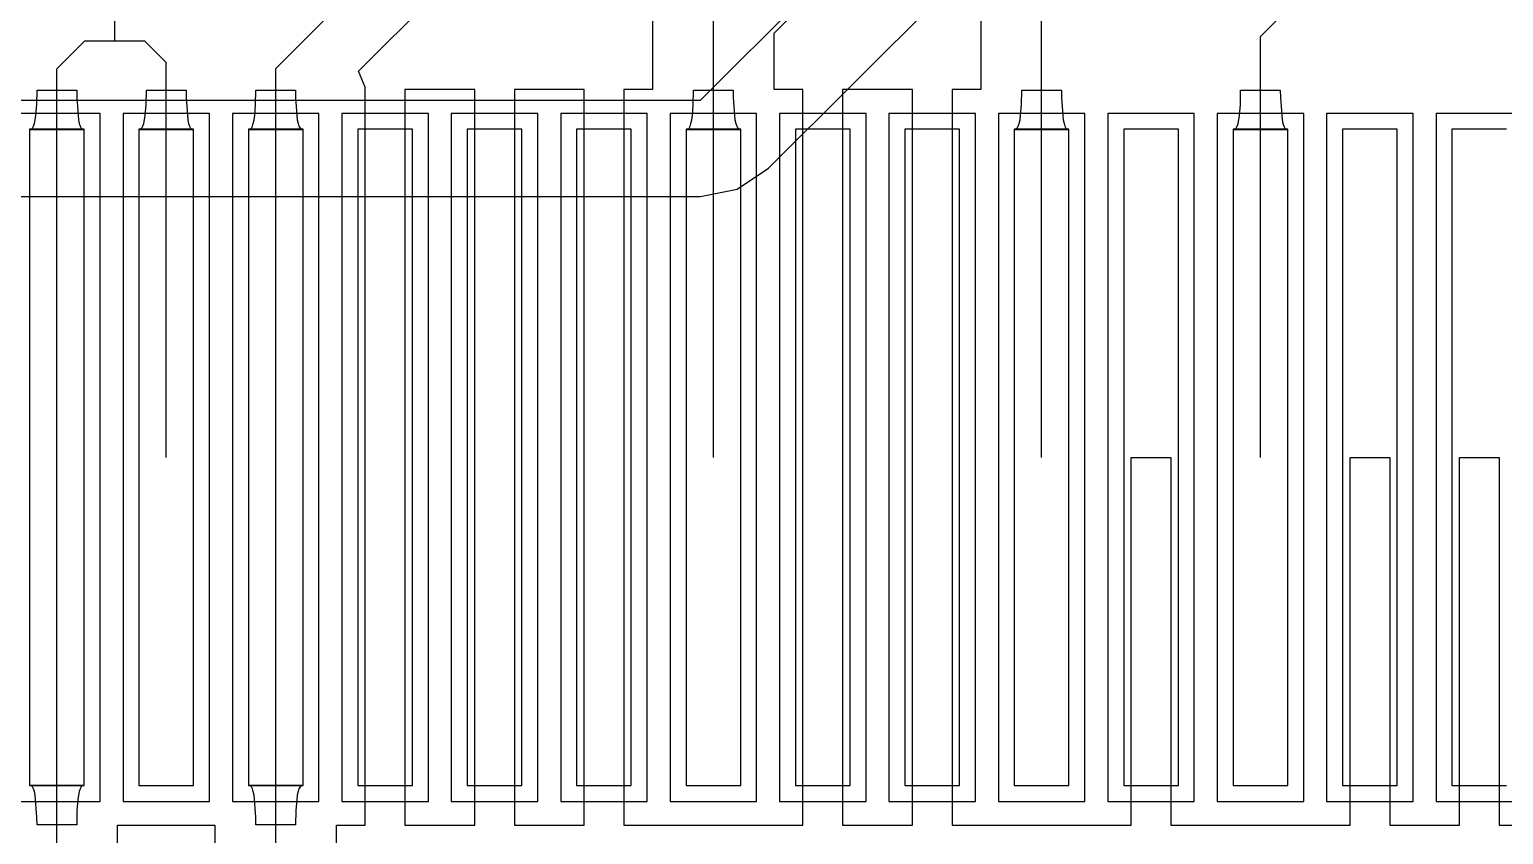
# Model space of a CAD drawing. Header units: millimetres. Extents: x 75.2 to 114.1, y 58.8 to 103.8.
# Drawn here: x 91.34 to 100.77, y 74.55 to 79.7 of the extents above; entities that cross this region are included whole.
import ezdxf

# ---------------------------------------------------------------- set-up
doc = ezdxf.new("R2010")
doc.units = ezdxf.units.MM
for name, color, linetype in [('BottomLayer', 5, 'Continuous'), ('TopLayer', 1, 'Continuous'), ('TopPaste', 8, 'Continuous'), ('TopSolder', 216, 'Continuous')]:
    doc.layers.add(name, color=color, linetype=linetype)

# ---------------------------------------------------------------- blocks, each defined once
blk = doc.blocks.new('SSH1106_B_2')
at = {"layer": 'TopLayer'}
for p, q in [((-2.9962, -2.096), (-3.3462, -2.096)), ((-2.9962, -6.296), (-2.9962, -2.096)), ((-2.6462, -2.096), (-2.6462, -6.296)), ((-2.2962, -2.096), (-2.6462, -2.096)), ((-2.2962, -6.296), (-2.2962, -2.096)), ((-1.9462, -2.096), (-1.9462, -6.296)), ((-1.5962, -2.096), (-1.9462, -2.096)), ((-1.5962, -6.296), (-1.5962, -2.096)), ((-1.2462, -2.096), (-1.2462, -6.296)), ((-0.8962, -2.096), (-1.2462, -2.096)), ((-0.8962, -6.296), (-0.8962, -2.096)), ((-0.5462, -2.096), (-0.5462, -6.296)), ((-0.1962, -2.096), (-0.5462, -2.096)), ((-0.1962, -6.296), (-0.1962, -2.096)), ((0.1538, -2.096), (0.1538, -6.296)), ((0.5038, -2.096), (0.1538, -2.096)), ((0.5038, -6.296), (0.5038, -2.096)), ((0.8538, -2.096), (0.8538, -6.296)), ((1.2038, -2.096), (0.8538, -2.096)), ((1.2038, -6.296), (1.2038, -2.096)), ((1.5538, -2.096), (1.5538, -6.296)), ((1.9038, -2.096), (1.5538, -2.096)), ((1.9038, -6.296), (1.9038, -2.096)), ((2.2538, -2.096), (2.2538, -6.296)), ((2.6038, -2.096), (2.2538, -2.096)), ((2.6038, -6.296), (2.6038, -2.096)), ((2.9538, -2.096), (2.9538, -6.296)), ((3.3038, -2.096), (2.9538, -2.096)), ((3.3038, -6.296), (3.3038, -2.096)), ((3.6538, -2.096), (3.6538, -6.296)), ((4.0038, -2.096), (3.6538, -2.096)), ((4.0038, -6.296), (4.0038, -2.096)), ((4.3538, -2.096), (4.3538, -6.296)), ((4.7038, -2.096), (4.3538, -2.096)), ((4.7038, -6.296), (4.7038, -2.096)), ((5.0538, -2.096), (5.0538, -6.296)), ((5.4038, -2.096), (5.0538, -2.096)), ((5.4038, -6.296), (5.4038, -2.096)), ((5.7538, -2.096), (5.7538, -6.296)), ((6.1038, -2.096), (5.7538, -2.096)), ((6.1038, -6.296), (6.1038, -2.096)), ((-3.3462, -6.296), (-2.9962, -6.296)), ((-2.6462, -6.296), (-2.2962, -6.296)), ((-1.9462, -6.296), (-1.5962, -6.296)), ((-1.2462, -6.296), (-0.8962, -6.296)), ((-0.5462, -6.296), (-0.1962, -6.296)), ((0.1538, -6.296), (0.5038, -6.296)), ((0.8538, -6.296), (1.2038, -6.296)), ((1.5538, -6.296), (1.9038, -6.296)), ((2.2538, -6.296), (2.6038, -6.296)), ((2.9538, -6.296), (3.3038, -6.296)), ((3.6538, -6.296), (4.0038, -6.296)), ((4.3538, -6.296), (4.7038, -6.296)), ((5.0538, -6.296), (5.4038, -6.296)), ((5.7538, -6.296), (6.1038, -6.296))]:
    blk.add_line(p, q, dxfattribs=at)
at = {"layer": 'TopPaste'}
for p, q in [((-2.9962, -2.096), (-3.3462, -2.096)), ((-2.9962, -6.296), (-2.9962, -2.096)), ((-2.6462, -2.096), (-2.6462, -6.296)), ((-2.2962, -2.096), (-2.6462, -2.096)), ((-2.2962, -6.296), (-2.2962, -2.096)), ((-1.9462, -2.096), (-1.9462, -6.296)), ((-1.5962, -2.096), (-1.9462, -2.096)), ((-1.5962, -6.296), (-1.5962, -2.096)), ((-1.2462, -2.096), (-1.2462, -6.296)), ((-0.8962, -2.096), (-1.2462, -2.096)), ((-0.8962, -6.296), (-0.8962, -2.096)), ((-0.5462, -2.096), (-0.5462, -6.296)), ((-0.1962, -2.096), (-0.5462, -2.096)), ((-0.1962, -6.296), (-0.1962, -2.096)), ((0.1538, -2.096), (0.1538, -6.296)), ((0.5038, -2.096), (0.1538, -2.096)), ((0.5038, -6.296), (0.5038, -2.096)), ((0.8538, -2.096), (0.8538, -6.296)), ((1.2038, -2.096), (0.8538, -2.096)), ((1.2038, -6.296), (1.2038, -2.096)), ((1.5538, -2.096), (1.5538, -6.296)), ((1.9038, -2.096), (1.5538, -2.096)), ((1.9038, -6.296), (1.9038, -2.096)), ((2.2538, -2.096), (2.2538, -6.296)), ((2.6038, -2.096), (2.2538, -2.096)), ((2.6038, -6.296), (2.6038, -2.096)), ((2.9538, -2.096), (2.9538, -6.296)), ((3.3038, -2.096), (2.9538, -2.096)), ((3.3038, -6.296), (3.3038, -2.096)), ((3.6538, -2.096), (3.6538, -6.296)), ((4.0038, -2.096), (3.6538, -2.096)), ((4.0038, -6.296), (4.0038, -2.096)), ((4.3538, -2.096), (4.3538, -6.296)), ((4.7038, -2.096), (4.3538, -2.096)), ((4.7038, -6.296), (4.7038, -2.096)), ((5.0538, -2.096), (5.0538, -6.296)), ((5.4038, -2.096), (5.0538, -2.096)), ((5.4038, -6.296), (5.4038, -2.096)), ((5.7538, -2.096), (5.7538, -6.296)), ((6.1038, -2.096), (5.7538, -2.096)), ((6.1038, -6.296), (6.1038, -2.096)), ((-3.3462, -6.296), (-2.9962, -6.296)), ((-2.6462, -6.296), (-2.2962, -6.296)), ((-1.9462, -6.296), (-1.5962, -6.296)), ((-1.2462, -6.296), (-0.8962, -6.296)), ((-0.5462, -6.296), (-0.1962, -6.296)), ((0.1538, -6.296), (0.5038, -6.296)), ((0.8538, -6.296), (1.2038, -6.296)), ((1.5538, -6.296), (1.9038, -6.296)), ((2.2538, -6.296), (2.6038, -6.296)), ((2.9538, -6.296), (3.3038, -6.296)), ((3.6538, -6.296), (4.0038, -6.296)), ((4.3538, -6.296), (4.7038, -6.296)), ((5.0538, -6.296), (5.4038, -6.296)), ((5.7538, -6.296), (6.1038, -6.296))]:
    blk.add_line(p, q, dxfattribs=at)
at = {"layer": 'TopSolder'}
for p, q in [((-2.8946, -1.9944), (-3.4478, -1.9944)), ((-2.8946, -6.3976), (-2.8946, -1.9944)), ((-2.7478, -1.9944), (-2.7478, -6.3976)), ((-2.1946, -1.9944), (-2.7478, -1.9944)), ((-2.1946, -6.3976), (-2.1946, -1.9944)), ((-2.0478, -1.9944), (-2.0478, -6.3976)), ((-1.4946, -1.9944), (-2.0478, -1.9944)), ((-1.4946, -6.3976), (-1.4946, -1.9944)), ((-1.3478, -1.9944), (-1.3478, -6.3976)), ((-0.7946, -1.9944), (-1.3478, -1.9944)), ((-0.7946, -6.3976), (-0.7946, -1.9944)), ((-0.6478, -1.9944), (-0.6478, -6.3976)), ((-0.0946, -1.9944), (-0.6478, -1.9944)), ((-0.0946, -6.3976), (-0.0946, -1.9944)), ((0.0522, -1.9944), (0.0522, -6.3976)), ((0.6054, -1.9944), (0.0522, -1.9944)), ((0.6054, -6.3976), (0.6054, -1.9944)), ((0.7522, -1.9944), (0.7522, -6.3976)), ((1.3054, -1.9944), (0.7522, -1.9944)), ((1.3054, -6.3976), (1.3054, -1.9944)), ((1.4522, -1.9944), (1.4522, -6.3976)), ((2.0054, -1.9944), (1.4522, -1.9944)), ((2.0054, -6.3976), (2.0054, -1.9944)), ((2.1522, -1.9944), (2.1522, -6.3976)), ((2.7054, -1.9944), (2.1522, -1.9944)), ((2.7054, -6.3976), (2.7054, -1.9944)), ((2.8522, -1.9944), (2.8522, -6.3976)), ((3.4054, -1.9944), (2.8522, -1.9944)), ((3.4054, -6.3976), (3.4054, -1.9944)), ((3.5522, -1.9944), (3.5522, -6.3976)), ((4.1054, -1.9944), (3.5522, -1.9944)), ((4.1054, -6.3976), (4.1054, -1.9944)), ((4.2522, -1.9944), (4.2522, -6.3976)), ((4.8054, -1.9944), (4.2522, -1.9944)), ((4.8054, -6.3976), (4.8054, -1.9944)), ((4.9522, -1.9944), (4.9522, -6.3976)), ((5.5054, -1.9944), (4.9522, -1.9944)), ((5.5054, -6.3976), (5.5054, -1.9944)), ((5.6522, -1.9944), (5.6522, -6.3976)), ((6.2054, -1.9944), (5.6522, -1.9944)), ((-3.4478, -6.3976), (-2.8946, -6.3976)), ((-2.7478, -6.3976), (-2.1946, -6.3976)), ((-2.0478, -6.3976), (-1.4946, -6.3976)), ((-1.3478, -6.3976), (-0.7946, -6.3976)), ((-0.6478, -6.3976), (-0.0946, -6.3976)), ((0.0522, -6.3976), (0.6054, -6.3976)), ((0.7522, -6.3976), (1.3054, -6.3976)), ((1.4522, -6.3976), (2.0054, -6.3976)), ((2.1522, -6.3976), (2.7054, -6.3976)), ((2.8522, -6.3976), (3.4054, -6.3976)), ((3.5522, -6.3976), (4.1054, -6.3976)), ((4.2522, -6.3976), (4.8054, -6.3976)), ((4.9522, -6.3976), (5.5054, -6.3976)), ((5.6522, -6.3976), (6.2054, -6.3976))]:
    blk.add_line(p, q, dxfattribs=at)

msp = doc.modelspace()

# ---------------------------------------------------------------- linework, layer by layer
at = {"layer": 'BottomLayer'}
for p, q in [((95.631, 79.248), (101.346, 84.963)), ((96.0665, 78.8125), (101.7815, 84.5275)), ((86.741, 79.248), (95.631, 79.248)), ((95.8667, 78.679), (96.0665, 78.8125)), ((95.631, 78.6322), (95.8667, 78.679)), ((86.9961, 78.6322), (95.631, 78.6322))]:
    msp.add_line(p, q, dxfattribs=at)
at = {"layer": 'TopLayer'}
for p, q in [((99.2141, 79.6561), (100.584, 81.026)), ((92.9141, 79.4521), (94.3398, 80.8778)), ((93.4447, 79.4333), (94.6145, 80.6031)), ((91.8845, 79.629), (91.8845, 80.2005)), ((96.1025, 79.6782), (96.5407, 80.1163)), ((97.4256, 79.9071), (97.4256, 79.316)), ((97.8141, 76.962), (97.8141, 79.9071)), ((95.3256, 79.8391), (95.3256, 79.316)), ((95.7141, 76.962), (95.7141, 79.8391)), ((91.5141, 79.4491), (91.694, 79.629)), ((91.694, 79.629), (91.8845, 79.629)), ((91.8845, 79.629), (92.075, 79.629)), ((92.075, 79.629), (92.2141, 79.4899)), ((96.1025, 79.316), (96.1025, 79.6782)), ((99.2141, 76.962), (99.2141, 79.6561)), ((91.5141, 76.962), (91.5141, 79.4491)), ((92.2141, 76.962), (92.2141, 79.4899)), ((92.9141, 76.962), (92.9141, 79.4521)), ((93.4871, 79.3311), (93.4447, 79.4333)), ((91.3853, 79.2215), (91.3871, 79.313)), ((91.3871, 79.313), (91.6411, 79.313)), ((91.6411, 79.313), (91.6415, 79.2647)), ((92.0853, 79.2215), (92.0871, 79.313)), ((92.0871, 79.313), (92.3411, 79.313)), ((92.3411, 79.313), (92.3415, 79.2647)), ((92.7853, 79.2215), (92.7871, 79.313)), ((92.7871, 79.313), (93.0411, 79.313)), ((93.0411, 79.313), (93.0415, 79.2647)), ((93.4871, 76.962), (93.4871, 79.3311)), ((94.1871, 79.316), (93.7411, 79.316)), ((93.7411, 79.316), (93.7411, 76.962)), ((94.1871, 76.962), (94.1871, 79.316)), ((94.8871, 79.316), (94.4411, 79.316)), ((94.4411, 79.316), (94.4411, 76.962)), ((94.8871, 76.962), (94.8871, 79.316)), ((95.3256, 79.316), (95.1411, 79.316)), ((95.1411, 79.316), (95.1411, 76.962)), ((95.5853, 79.2215), (95.5871, 79.313)), ((95.5871, 79.313), (95.8411, 79.313)), ((95.8411, 79.313), (95.8415, 79.2647)), ((96.287, 79.316), (96.1025, 79.316)), ((96.287, 76.962), (96.287, 79.316)), ((96.9871, 79.316), (96.541, 79.316)), ((96.541, 79.316), (96.541, 76.962)), ((96.9871, 76.962), (96.9871, 79.316)), ((97.4256, 79.316), (97.2411, 79.316)), ((97.2411, 79.316), (97.2411, 76.962)), ((97.6853, 79.2215), (97.6871, 79.313)), ((97.6871, 79.313), (97.9411, 79.313)), ((97.9411, 79.313), (97.9415, 79.2647)), ((99.0853, 79.2215), (99.0871, 79.313)), ((99.0871, 79.313), (99.3411, 79.313)), ((99.3411, 79.313), (99.3415, 79.2647)), ((91.3799, 79.1504), (91.3853, 79.2215)), ((91.6415, 79.2647), (91.6523, 79.1225)), ((92.0799, 79.1504), (92.0853, 79.2215)), ((92.3415, 79.2647), (92.3523, 79.1225)), ((92.7799, 79.1504), (92.7853, 79.2215)), ((93.0415, 79.2647), (93.0523, 79.1225)), ((95.5799, 79.1504), (95.5853, 79.2215)), ((95.8415, 79.2647), (95.8523, 79.1225)), ((97.6799, 79.1504), (97.6853, 79.2215)), ((97.9415, 79.2647), (97.9523, 79.1225)), ((99.0799, 79.1504), (99.0853, 79.2215)), ((99.3415, 79.2647), (99.3523, 79.1225)), ((91.3709, 79.0996), (91.3758, 79.1225)), ((91.3758, 79.1225), (91.3799, 79.1504)), ((91.6523, 79.1225), (91.6572, 79.0996)), ((92.0709, 79.0996), (92.0758, 79.1225)), ((92.0758, 79.1225), (92.0799, 79.1504)), ((92.3523, 79.1225), (92.3572, 79.0996)), ((92.7709, 79.0996), (92.7758, 79.1225)), ((92.7758, 79.1225), (92.7799, 79.1504)), ((93.0523, 79.1225), (93.0572, 79.0996)), ((95.5709, 79.0996), (95.5758, 79.1225)), ((95.5758, 79.1225), (95.5799, 79.1504)), ((95.8523, 79.1225), (95.8572, 79.0996)), ((97.6709, 79.0996), (97.6758, 79.1225)), ((97.6758, 79.1225), (97.6799, 79.1504)), ((97.9523, 79.1225), (97.9572, 79.0996)), ((99.0709, 79.0996), (99.0758, 79.1225)), ((99.0758, 79.1225), (99.0799, 79.1504)), ((99.3523, 79.1225), (99.3572, 79.0996)), ((91.3421, 79.059), (91.3506, 79.0615)), ((91.686, 79.059), (91.3421, 79.059)), ((91.3506, 79.0615), (91.3583, 79.0691)), ((91.3583, 79.0691), (91.365, 79.0818)), ((91.365, 79.0818), (91.3709, 79.0996)), ((91.6572, 79.0996), (91.6631, 79.0818)), ((91.6631, 79.0818), (91.6698, 79.0691)), ((91.6698, 79.0691), (91.6775, 79.0615)), ((91.6775, 79.0615), (91.686, 79.059)), ((92.0421, 79.059), (92.0506, 79.0615)), ((92.386, 79.059), (92.0421, 79.059)), ((92.0506, 79.0615), (92.0583, 79.0691)), ((92.0583, 79.0691), (92.065, 79.0818)), ((92.065, 79.0818), (92.0709, 79.0996)), ((92.3572, 79.0996), (92.3631, 79.0818)), ((92.3631, 79.0818), (92.3698, 79.0691)), ((92.3698, 79.0691), (92.3775, 79.0615)), ((92.3775, 79.0615), (92.386, 79.059)), ((92.7421, 79.059), (92.7506, 79.0615)), ((93.086, 79.059), (92.7421, 79.059)), ((92.7506, 79.0615), (92.7583, 79.0691)), ((92.7583, 79.0691), (92.765, 79.0818)), ((92.765, 79.0818), (92.7709, 79.0996)), ((93.0572, 79.0996), (93.0631, 79.0818)), ((93.0631, 79.0818), (93.0698, 79.0691)), ((93.0698, 79.0691), (93.0775, 79.0615)), ((93.0775, 79.0615), (93.086, 79.059)), ((95.5421, 79.059), (95.5507, 79.0615)), ((95.886, 79.059), (95.5421, 79.059)), ((95.5507, 79.0615), (95.5583, 79.0691)), ((95.5583, 79.0691), (95.565, 79.0818)), ((95.565, 79.0818), (95.5709, 79.0996)), ((95.8572, 79.0996), (95.8631, 79.0818)), ((95.8631, 79.0818), (95.8698, 79.0691)), ((95.8698, 79.0691), (95.8775, 79.0615)), ((95.8775, 79.0615), (95.886, 79.059)), ((97.6421, 79.059), (97.6506, 79.0615)), ((97.986, 79.059), (97.6421, 79.059)), ((97.6506, 79.0615), (97.6583, 79.0691)), ((97.6583, 79.0691), (97.665, 79.0818)), ((97.665, 79.0818), (97.6709, 79.0996)), ((97.9572, 79.0996), (97.9631, 79.0818)), ((97.9631, 79.0818), (97.9698, 79.0691)), ((97.9698, 79.0691), (97.9775, 79.0615)), ((97.9775, 79.0615), (97.986, 79.059)), ((99.0421, 79.059), (99.0507, 79.0615)), ((99.386, 79.059), (99.0421, 79.059)), ((99.0507, 79.0615), (99.0583, 79.0691)), ((99.0583, 79.0691), (99.065, 79.0818)), ((99.065, 79.0818), (99.0709, 79.0996)), ((99.3572, 79.0996), (99.3631, 79.0818)), ((99.3631, 79.0818), (99.3698, 79.0691)), ((99.3698, 79.0691), (99.3775, 79.0615)), ((99.3775, 79.0615), (99.386, 79.059)), ((91.5141, 73.533), (91.5141, 76.962)), ((92.9141, 73.9639), (92.9141, 76.962)), ((93.4871, 74.608), (93.4871, 76.962)), ((93.7411, 76.962), (93.7411, 74.608)), ((94.1871, 74.608), (94.1871, 76.962)), ((94.4411, 76.962), (94.4411, 74.608)), ((94.8871, 74.608), (94.8871, 76.962)), ((95.1411, 76.962), (95.1411, 74.608)), ((96.287, 74.608), (96.287, 76.962)), ((96.541, 76.962), (96.541, 74.608)), ((96.9871, 74.608), (96.9871, 76.962)), ((97.2411, 76.962), (97.2411, 74.608)), ((98.3871, 74.608), (98.3871, 76.962)), ((98.3871, 76.962), (98.6411, 76.962)), ((98.6411, 76.962), (98.6411, 74.608)), ((99.787, 74.608), (99.787, 76.962)), ((99.787, 76.962), (100.041, 76.962)), ((100.041, 76.962), (100.041, 74.608)), ((100.4871, 74.608), (100.4871, 76.962)), ((100.4871, 76.962), (100.7411, 76.962)), ((100.7411, 76.962), (100.7411, 74.608)), ((91.3506, 74.8625), (91.3421, 74.865)), ((91.3421, 74.865), (91.686, 74.865)), ((91.3583, 74.8549), (91.3506, 74.8625)), ((91.365, 74.8422), (91.3583, 74.8549)), ((91.3709, 74.8244), (91.365, 74.8422)), ((91.3758, 74.8015), (91.3709, 74.8244)), ((91.3866, 74.6593), (91.3758, 74.8015)), ((91.6523, 74.8015), (91.6482, 74.7736)), ((91.6572, 74.8244), (91.6523, 74.8015)), ((91.6631, 74.8422), (91.6572, 74.8244)), ((91.6698, 74.8549), (91.6631, 74.8422)), ((91.6775, 74.8625), (91.6698, 74.8549)), ((91.686, 74.865), (91.6775, 74.8625)), ((92.7506, 74.8625), (92.7421, 74.865)), ((92.7421, 74.865), (93.086, 74.865)), ((92.7583, 74.8549), (92.7506, 74.8625)), ((92.765, 74.8422), (92.7583, 74.8549)), ((92.7709, 74.8244), (92.765, 74.8422)), ((92.7758, 74.8015), (92.7709, 74.8244)), ((92.7866, 74.6593), (92.7758, 74.8015)), ((93.0523, 74.8015), (93.0483, 74.7736)), ((93.0572, 74.8244), (93.0523, 74.8015)), ((93.0631, 74.8422), (93.0572, 74.8244)), ((93.0698, 74.8549), (93.0631, 74.8422)), ((93.0775, 74.8625), (93.0698, 74.8549)), ((93.086, 74.865), (93.0775, 74.8625)), ((91.6429, 74.7025), (91.6411, 74.611)), ((91.6482, 74.7736), (91.6429, 74.7025)), ((93.0429, 74.7025), (93.0411, 74.611)), ((93.0483, 74.7736), (93.0429, 74.7025)), ((91.3871, 74.611), (91.3866, 74.6593)), ((91.6411, 74.611), (91.3871, 74.611)), ((91.9025, 73.9502), (91.9025, 74.608)), ((91.9025, 74.608), (92.5256, 74.608)), ((92.5256, 74.608), (92.5256, 73.9639)), ((92.7871, 74.611), (92.7866, 74.6593)), ((93.0411, 74.611), (92.7871, 74.611)), ((93.3025, 74.1248), (93.3025, 74.608)), ((93.3025, 74.608), (93.4871, 74.608)), ((93.7411, 74.608), (94.1871, 74.608)), ((94.4411, 74.608), (94.8871, 74.608)), ((95.1411, 74.608), (96.287, 74.608)), ((96.541, 74.608), (96.9871, 74.608)), ((97.2411, 74.608), (98.3871, 74.608)), ((98.6411, 74.608), (99.787, 74.608)), ((100.041, 74.608), (100.4871, 74.608)), ((100.7411, 74.608), (104.6871, 74.608))]:
    msp.add_line(p, q, dxfattribs=at)

# ---------------------------------------------------------------- block references
at = {"rotation": 180}
msp.add_blockref('SSH1106_B_2', (97.4429, 72.766), dxfattribs=at)

doc.saveas('drawing.dxf')
